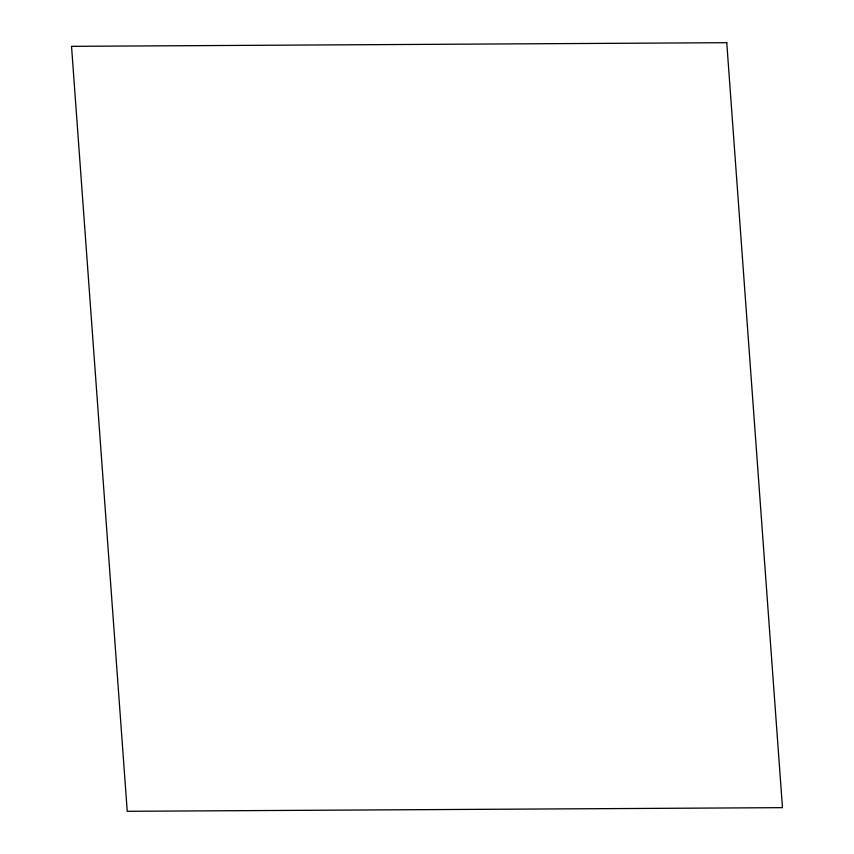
<?xml version="1.0" encoding="UTF-8"?>
<svg xmlns="http://www.w3.org/2000/svg" width="854" height="854" viewBox="0 0 854 854"><rect width="100%" height="100%" fill="white"/><g stroke="black" fill="none" stroke-linecap="round" stroke-linejoin="round"><path stroke-width="1.28" d="M726.765 42.7L71.533 46.34L127.235 811.3L782.467 807.66L726.765 42.7"/></g></svg>
